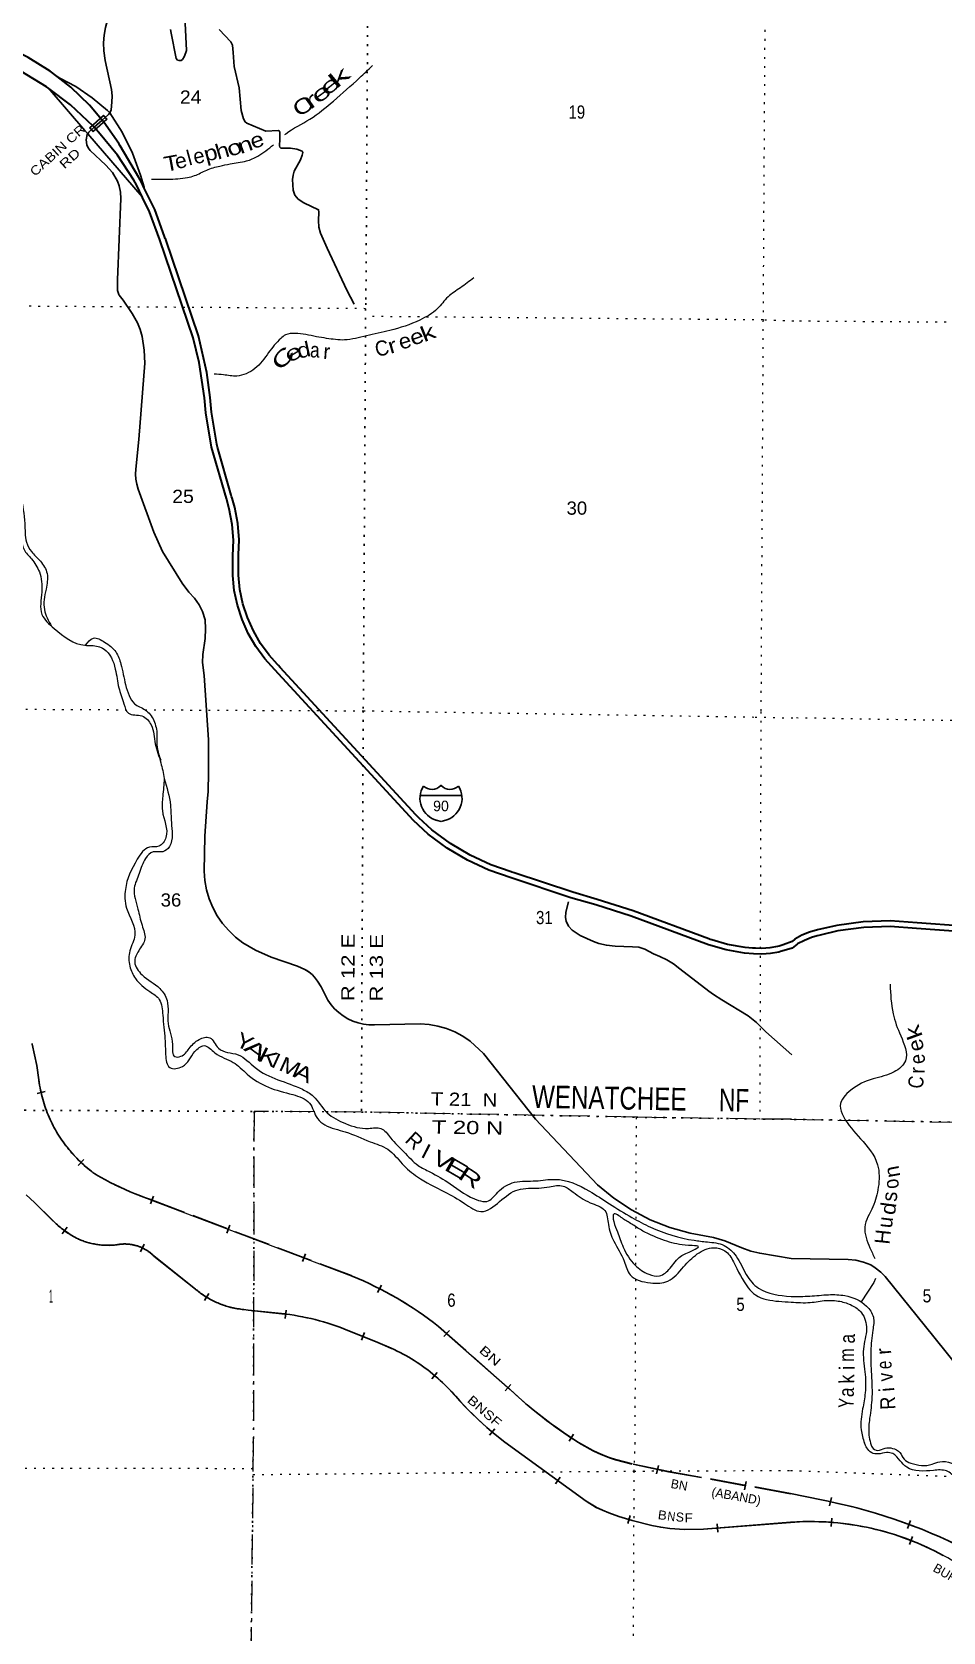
# Model space of a CAD drawing. Header units: feet. Extents: x -252966 to 4, y -183309 to 1368.
# Drawn here: x -72478 to -60389, y -94107 to -72889 of the extents above; entities that cross this region are included whole.
import ezdxf
from ezdxf.enums import TextEntityAlignment as Align

# ---------------------------------------------------------------- set-up
doc = ezdxf.new("R2010")
doc.units = ezdxf.units.FT
doc.header["$LTSCALE"] = 80
for name, pattern in [('DOT_DASHED', [7.7, 5, -1.2, 0.3, -1.2]), ('DOTTED', [1.5, 0.3, -1.2]), ('LONG_DASHED', [7.5, 6, -1.5])]:
    doc.linetypes.add(name, pattern=pattern)
for name, color, linetype, lineweight in [('15', 7, 'Continuous', 25), ('18', 7, 'Continuous', 35), ('19', 7, 'Continuous', 25), ('29', 7, 'Continuous', 25), ('30', 7, 'Continuous', 35), ('34', 7, 'Continuous', 13), ('39', 7, 'Continuous', 13), ('41', 7, 'Continuous', 13), ('44', 7, 'DOT_DASHED', 13), ('55', 7, 'Continuous', 13), ('6', 7, 'DOTTED', 25), ('63', 7, 'Continuous', 25), ('7', 7, 'DOTTED', 13)]:
    doc.layers.add(name, color=color, linetype=linetype, lineweight=lineweight)

msp = doc.modelspace()

# ---------------------------------------------------------------- linework, layer by layer
at = {"layer": '15'}
for p, q in [((-67053.45, -82882.6), (-67050.55, -82879.69)), ((-67047.38, -82882.07), (-67050.81, -82879.69)), ((-67326.16, -83014.07), (-67049.75, -83014.07)), ((-67049.75, -83359.65), (-67113.64, -83341.69)), ((-67050.28, -83359.91), (-66986.65, -83341.17))]:
    msp.add_line(p, q, dxfattribs=at)
msp.add_lwpolyline([(-66774.39, -83014.07), (-67050.28, -83014.07), (-67049.75, -83014.07)], dxfattribs=at)
for centre, radius, start, end in [((-67023.53, -83049.17), 306.13, 148.44438, 254.43377), ((-67172.13, -82766.57), 165.66, 227.34249, 315.81152), ((-66928.44, -82766.57), 165.66, 224.18829, 312.69412), ((-67077.04, -83049.17), 306.13, 283.08084, 31.62484)]:
    msp.add_arc(centre, radius, start, end, dxfattribs=at)
at = {"layer": '18'}
for points in [[(-72255.93, -73637.01), (-72286.07, -73614.29), (-72626.51, -73409.64), (-72986.49, -73241.7), (-73357.68, -73113.57), (-73899.72, -72939.66), (-74011.81, -72902.61), (-74303.99, -72793.09), (-74583.12, -72653.64), (-74846.14, -72485.77), (-75079.17, -72301.04), (-75416.26, -72008.62), (-75436.85, -71987.61)], [(-72145.37, -73480.45), (-72236.07, -73409.81), (-72528.59, -73227.64), (-72838.55, -73077.06), (-73566.25, -72836.97), (-73748.51, -72789.76), (-73970.29, -72728.37), (-74324.55, -72597.34), (-74663.17, -72429.99), (-74982.44, -72228.17), (-75278.87, -71994.08), (-75310.18, -71966.43)], [(-71546.28, -74057.58), (-71576.07, -74020.7), (-71715.94, -73860.55), (-71964.19, -73621.55), (-72145.37, -73480.45)], [(-71651.83, -74152.86), (-71667.13, -74136.92), (-71968.87, -73853.41), (-72255.93, -73637.01)], [(-71009.3, -75084.97), (-71091.93, -74916.07), (-71126.21, -74855.72), (-71343.24, -74523.04), (-71593.87, -74214.86), (-71625.99, -74179.77), (-71651.83, -74152.86)], [(-70987.91, -74958.24), (-71026.38, -74879.62), (-71061.33, -74818.09), (-71307.27, -74399.04), (-71325.91, -74368.75), (-71523.18, -74086.19), (-71546.28, -74057.58)], [(-62392, -85037.45), (-62526.21, -85078.83), (-62544.82, -85084.56), (-62566.21, -85089.78), (-62568.81, -85090.42), (-62679.36, -85110.14), (-62791.35, -85118.2), (-62903.58, -85114.51), (-63021.69, -85103.2), (-63264.89, -85060.7), (-63502.31, -84993.02), (-64525.78, -84612.39), (-64997.84, -84463.71), (-65325.26, -84369.29), (-66118.52, -84105.21), (-66414.88, -84004.49), (-66699.09, -83873.35), (-66968.03, -83713.22), (-67218.76, -83525.85), (-67417.36, -83344.86), (-69254.24, -81349.35), (-69388.62, -81200.46), (-69506.69, -81038.34), (-69607.17, -80864.77), (-69688.96, -80681.65), (-69751.16, -80490.98), (-69793.09, -80294.85), (-69814.29, -80095.41), (-69814.52, -79894.85), (-69810.52, -79835.04), (-69805.25, -79626.34), (-69821.83, -79418.24), (-69860.06, -79213.02), (-69898.49, -79075.44), (-70093.59, -78395.79), (-70168.81, -77939.95), (-70186.41, -77742), (-70257.53, -77272.46), (-70338.4, -76942.21), (-70781.03, -75645.97), (-70917.36, -75272.87), (-71009.3, -75084.97)], [(-62391.75, -84948.27), (-62507.6, -84995.59), (-62564.81, -85012.24), (-62585.83, -85017.38), (-62688.65, -85035.72), (-62792.81, -85043.21), (-62878.31, -85040.4), (-62897.47, -85039.77), (-62918.31, -85037.77), (-63012.66, -85028.74), (-63248.13, -84987.6), (-63458, -84927.77), (-63477.65, -84922.17), (-63498, -84914.6), (-64501.43, -84541.43), (-64976.18, -84391.9), (-65303.02, -84297.65), (-66078.14, -84039.61), (-66110.18, -84028.94), (-66118.14, -84026.23), (-66387.06, -83934.84), (-66664.14, -83806.99), (-66926.34, -83650.87), (-67170.78, -83468.21), (-67344.4, -83309.98), (-67363.88, -83292.23), (-67382.73, -83271.75), (-69182.78, -81316.25), (-69205.54, -81291.52), (-69219.32, -81276.25), (-69330.38, -81153.19), (-69443.84, -80997.42), (-69540.39, -80830.64), (-69618.98, -80654.69), (-69678.74, -80471.48), (-69719.03, -80283.03), (-69739.4, -80091.4), (-69739.62, -79898.69), (-69737.12, -79861.22), (-69735.75, -79840.72), (-69735.25, -79821.22), (-69730.28, -79624.31), (-69747.48, -79408.38), (-69787.15, -79195.44), (-69821.43, -79072.69), (-69828.1, -79048.81), (-69832.73, -79032.69), (-70015.76, -78395.1), (-70020.54, -78378.44), (-70024.39, -78355.1), (-70094.27, -77931.63), (-70111.57, -77737.04), (-70156.87, -77405.22), (-70267.42, -76917.97), (-70703.22, -75641.73), (-70708.75, -75625.54), (-70717.45, -75601.73), (-70848.35, -75243.48), (-70987.91, -74958.24)], [(-60131.7, -84821.83), (-60739, -84775.92), (-61090.8, -84750.61), (-61439.69, -84762.2), (-61785.45, -84810.2), (-62016.68, -84863.97), (-62035.49, -84868.35), (-62056.68, -84874.41), (-62134.31, -84896.61), (-62228.49, -84934.59), (-62318.18, -84982.21), (-62324.08, -84985.78), (-62392, -85037.45)], [(-60126.05, -84747.04), (-60733.35, -84701.13), (-61089.37, -84675.63), (-61446.1, -84687.48), (-61799.64, -84736.55), (-62053.5, -84795.6), (-62158.68, -84825.68), (-62260.14, -84866.6), (-62356.77, -84917.9), (-62391.75, -84948.27)]]:
    msp.add_lwpolyline(points, dxfattribs=at)
at = {"layer": '19'}
for points in [[(-70987.91, -74958.24), (-70990.75, -74948.22), (-71036.92, -74785.3), (-71144.51, -74495.12), (-71281.84, -74217.78), (-71445.38, -73959.51), (-71447.41, -73956.31), (-71476.59, -73928.66), (-71677.52, -73760.13), (-71894.97, -73613.53), (-72106.54, -73501.09), (-72145.37, -73480.45)], [(-71009.3, -75084.97), (-71016.57, -75076.52), (-71736.58, -74240.13), (-71739.73, -74236.84), (-71778.59, -74196.22), (-72237.05, -73659.13), (-72255.93, -73637.01)]]:
    msp.add_lwpolyline(points, dxfattribs=at)
at = {"layer": '29'}
for points in [[(-71474.09, -72729.83), (-71502.97, -72828.87), (-71521.33, -72930.39), (-71528.99, -73033.27), (-71525.85, -73136.38), (-71505.36, -73268.31), (-71423.24, -73651.22), (-71415.47, -73735.69), (-71416.57, -73820.5), (-71429.08, -73919.54), (-71445.38, -73959.51), (-71461.9, -73981.4), (-71546.28, -74057.58), (-71651.83, -74152.86)], [(-70638.47, -72855.19), (-70631.47, -72904.71), (-70563.14, -73241.52), (-70544.66, -73261.93), (-70527.36, -73267.9), (-70496.56, -73265.58), (-70482.16, -73254.71), (-70457.67, -73218.9), (-70435.26, -73161.18), (-70429.42, -73134.1), (-70444.21, -72769.41)], [(-69992.9, -72856.11), (-69839.44, -73020.92), (-69818.28, -73062.48), (-69810.36, -73158.66), (-69796.94, -73346.48), (-69730.73, -73627.88), (-69700.44, -73927.54), (-69673.27, -74038.67), (-69650.67, -74080.13), (-69627.06, -74096.93), (-69375.9, -74203.07), (-69209.71, -74195.87), (-69198.67, -74200.74), (-69187.37, -74215.82), (-69190.84, -74307.69), (-69194.9, -74396.74), (-69188.02, -74417.62), (-69174.19, -74430.66), (-69045.71, -74430.58), (-68961.38, -74441.96), (-68893.2, -74469.46), (-68884.16, -74485.31), (-68893.57, -74523), (-68916.37, -74583.58), (-69000.92, -74732.18), (-69013, -74786.2), (-69018.81, -74843.37), (-69011.48, -74988.1), (-68988.67, -75050.67), (-68943.48, -75107.2), (-68870.04, -75153.01)], [(-71651.83, -74152.86), (-71722.63, -74216.78), (-71747.03, -74249.9), (-71759.14, -74317.16), (-71749.98, -74383.65), (-71732.57, -74424.97), (-71706.94, -74461.78), (-71498.47, -74652.49), (-71410.03, -74751.47), (-71343.47, -74867.56), (-71319.65, -74930.19), (-71304.91, -75013.7), (-71298.97, -75098.29), (-71342.28, -76175.29), (-71344.98, -76289.52), (-71340.91, -76316.47), (-71334.04, -76342.85), (-71324.45, -76368.37), (-71319.59, -76378.86), (-71269.93, -76443), (-71148.58, -76620.76), (-71077.48, -76746.13), (-71041.33, -76835.33), (-71014.7, -76927.82), (-70989.49, -77108.69), (-70982.56, -77279.27), (-71058.77, -78290.99), (-71099.23, -78684), (-71102.3, -78751.63), (-71098.29, -78819.22), (-71087.23, -78886.02), (-71069.25, -78951.3), (-70861.87, -79522.6), (-70745.02, -79777.85), (-70486.05, -80199.16), (-70394.47, -80317.58), (-70321.66, -80398.79), (-70257.73, -80487.17), (-70212.97, -80572.41), (-70181.89, -80685.74), (-70175.06, -80803.05), (-70180.64, -80929.76), (-70210.61, -81141.68), (-70214.59, -81248.29), (-70191.13, -81423.2), (-70136.27, -82276.57), (-70133.52, -82710.73), (-70138.62, -82960.59), (-70152.74, -83098.69), (-70186.14, -83550.92), (-70193.71, -84018.47), (-70183.91, -84142.61), (-70161.19, -84265.04), (-70125.8, -84384.43), (-70078.12, -84499.47), (-70018.68, -84608.89), (-69948.13, -84711.5), (-69867.23, -84806.17), (-69776.89, -84891.87), (-69678.08, -84967.66), (-69513.44, -85065.19), (-69305.6, -85158.04), (-68952.5, -85278.51), (-68858.75, -85321.89), (-68797.94, -85357.88), (-68760.15, -85388.72), (-68728.13, -85420.74), (-68687.09, -85475.34), (-68640.91, -85550.39), (-68551.87, -85727.68), (-68509.8, -85787.68), (-68461.69, -85842.96), (-68408.07, -85892.9), (-68349.52, -85936.96), (-68286.69, -85974.66), (-68220.26, -86005.59), (-68150.96, -86029.4), (-68079.55, -86045.84), (-68006.82, -86054.72), (-67933.55, -86055.96), (-67328.02, -86041.9), (-67208.98, -86050.49), (-67091.49, -86071.47), (-66976.84, -86104.61), (-66866.27, -86149.56), (-66761.02, -86205.82), (-66662.22, -86272.78), (-66488.24, -86435.73), (-65794.9, -87304.85), (-64974.93, -88175.96), (-64758.2, -88355.06), (-64523.93, -88510.53), (-64274.7, -88640.66), (-64013.23, -88744.03), (-63742.39, -88819.5), (-63436.36, -88875.2), (-63285.52, -88917.8), (-63057.69, -89013.89), (-62940.86, -89055.42), (-62820.34, -89084.52), (-62403.32, -89154.59)], [(-71319.65, -74930.19), (-71304.91, -75013.7), (-71298.97, -75098.29), (-71299.66, -75148.87)], [(-68870.04, -75153.01), (-68675.06, -75245.56), (-68672.28, -75276.81), (-68677.98, -75389.52), (-68672.28, -75476.57), (-68648.7, -75555.24), (-68559.06, -75756.5), (-68300.51, -76312.4), (-68202.98, -76497.61)], [(-65357.88, -84422.55), (-65391.82, -84559.94), (-65398.45, -84632.55), (-65390.18, -84680.57), (-65359.61, -84746.77), (-65310.09, -84800.29), (-65202.67, -84868.49), (-65025.26, -84951.81), (-64955.95, -84976.53), (-64855.84, -84998.64), (-64739.07, -85012.45), (-64510.95, -85018.95), (-64425.51, -85026.3), (-64343.46, -85051.24), (-64228.43, -85111.48), (-64147.31, -85146.87), (-64054.14, -85191.45), (-63964.4, -85246.48), (-63880.91, -85310.59), (-63494.79, -85606.83), (-63434.02, -85653.23), (-63322.3, -85724.76), (-62975.5, -85935.31), (-62862.33, -86024.11), (-62737.87, -86147.34), (-62395.89, -86451.23)], [(-68838.8, -85331.13), (-68818.75, -85344.25), (-68797.94, -85357.88), (-68760.15, -85388.72), (-68728.13, -85420.74)], [(-62403.32, -89154.59), (-61649.21, -89165.19), (-61543.9, -89176.28), (-61442.29, -89202.16), (-61348.07, -89239.14), (-61287.11, -89276.11), (-61215.05, -89335.27), (-61154.09, -89394.42), (-60511.18, -90193.05), (-60130.6, -90666.31), (-59986.5, -90828.99), (-59192.97, -91609.59)]]:
    msp.add_lwpolyline(points, dxfattribs=at)
at = {"layer": '34'}
for p, q in [((-70903.75, -88373.57), (-68243.48, -89382.31)), ((-70861.6, -89120.74), (-70308, -89560.73)), ((-67083.95, -90055.89), (-66131.79, -90892.21)), ((-62418.33, -92265.47), (-62002.41, -92354.37))]:
    msp.add_line(p, q, dxfattribs=at)
at = {"layer": '34', "lineweight": 25}
for p, q in [((-72076.87, -88828.05), (-72012.21, -88738.31)), ((-71036.2, -89065.79), (-70988.97, -88965.77)), ((-70190.63, -89712.28), (-70132.6, -89618.11)), ((-69118.6, -89947.32), (-69104.13, -89837.66)), ((-68105.41, -90238.9), (-68063.81, -90136.41)), ((-67172.36, -90748.81), (-67101.83, -90663.6)), ((-66405.49, -91496.22), (-66334.71, -91411.23)), ((-65466.86, -92054.43), (-65531.78, -92143.98)), ((-64539.14, -92562.61), (-64570.29, -92668.74)), ((-63386.13, -92673.29), (-63377.35, -92783.55)), ((-61865.69, -92595.91), (-61873.92, -92706.22)), ((-60795.7, -92841.3), (-60835.39, -92944.54))]:
    msp.add_line(p, q, dxfattribs=at)
at = {"layer": '34'}
for points in [[(-72477.89, -86313.34), (-72413.51, -86596.34), (-72387.69, -86785.93)], [(-72555.16, -88308.35), (-72443.4, -88410.26), (-72208.22, -88644.61)], [(-69667.12, -89830.81), (-69611.01, -89837.86), (-69120.63, -89890.52)], [(-68338.1, -90086.71), (-67887.52, -90269.61), (-67709.96, -90345.15)], [(-62412.94, -92652.19), (-63567.2, -92744.04), (-63817.1, -92747.72), (-64013.27, -92732.48), (-64133.75, -92716.7), (-64253.07, -92692.63), (-64511.71, -92626.42), (-64689.04, -92574.36), (-64822.13, -92527.33), (-64989.64, -92452.69), (-65124.89, -92371.62), (-66202.85, -91590.21)]]:
    msp.add_lwpolyline(points, dxfattribs=at)
at = {"layer": '34', "lineweight": 25}
for points in [[(-72554.4, -88307.55), (-72442.64, -88409.47), (-72207.44, -88643.84), (-72190.72, -88660.54), (-72173.71, -88676.75), (-72156.41, -88692.69), (-72138.83, -88708.54), (-72120.96, -88723.9), (-72102.9, -88738.88), (-72084.54, -88753.78), (-72065.91, -88768.19), (-72047.07, -88782.23), (-72027.86, -88796.07), (-72008.54, -88809.44), (-71989.04, -88822.62), (-71969.15, -88835.41), (-71949.17, -88847.73), (-71928.89, -88859.78), (-71908.52, -88871.53), (-71887.76, -88882.9), (-71867, -88893.89), (-71859.98, -88897.43), (-71847, -88903.02), (-71831.52, -88909.46), (-71815.87, -88915.51), (-71800.13, -88921.35), (-71784.37, -88926.93), (-71768.45, -88932.25), (-71752.44, -88937.23), (-71736.26, -88941.97), (-71720.14, -88946.48), (-71703.85, -88950.6), (-71687.54, -88954.45), (-71671.14, -88958.11), (-71654.78, -88961.41), (-71638.18, -88964.4), (-71621.64, -88967.19), (-71605.05, -88969.56), (-71588.46, -88971.79), (-71571.7, -88973.64), (-71555.06, -88975.2), (-71538.39, -88976.49), (-71521.56, -88977.52), (-71504.83, -88978.14), (-71488.09, -88978.61), (-71471.31, -88978.67), (-71454.45, -88978.56), (-71437.77, -88978.07), (-71420.99, -88977.26), (-71404.24, -88976.23), (-71387.49, -88974.93), (-71370.84, -88973.22), (-71354.1, -88971.31), (-71337.47, -88969.12), (-71320.88, -88966.58), (-71315.43, -88965.68), (-71315.24, -88965.65), (-71305.77, -88964.52), (-71296.22, -88963.59), (-71286.71, -88962.78), (-71277.19, -88962.2), (-71267.67, -88961.69), (-71258.07, -88961.42), (-71248.55, -88961.29), (-71239.02, -88961.34), (-71229.42, -88961.53), (-71219.9, -88961.95), (-71210.37, -88962.45), (-71200.85, -88963.18), (-71191.29, -88964.03), (-71181.83, -88965.07), (-71172.36, -88966.32), (-71162.91, -88967.67)], [(-71162.91, -88967.67), (-71153.45, -88969.17), (-71144.08, -88970.91), (-71134.66, -88972.77), (-71125.33, -88974.78), (-71116.03, -88976.99), (-71106.8, -88979.35), (-71097.59, -88981.87), (-71088.4, -88984.49), (-71079.29, -88987.36), (-71070.22, -88990.34), (-71061.19, -88993.52), (-71052.2, -88996.81), (-71043.32, -89000.29), (-71034.48, -89003.89), (-71025.72, -89007.65), (-71016.99, -89011.6), (-71008.38, -89015.66), (-70999.77, -89019.88), (-70991.31, -89024.26), (-70982.85, -89028.79), (-70974.56, -89033.48), (-70966.29, -89038.28), (-70958.15, -89043.2), (-70950.03, -89048.31), (-70942.07, -89053.58), (-70934.2, -89058.93), (-70926.35, -89064.47), (-70918.67, -89070.08), (-70911.05, -89075.87), (-70903.56, -89081.83), (-70896.18, -89087.83), (-70888.88, -89093.99), (-70881.69, -89100.36), (-70874.62, -89106.75), (-70867.66, -89113.26), (-70860.87, -89119.92), (-70307.29, -89559.89), (-70298.96, -89567.05), (-70283.62, -89579.61), (-70268.05, -89592.07), (-70252.33, -89604.21), (-70236.36, -89616.01), (-70220.24, -89627.5), (-70203.88, -89638.79), (-70187.38, -89649.84), (-70170.62, -89660.47), (-70153.73, -89670.88), (-70136.57, -89680.97), (-70119.29, -89690.85), (-70101.85, -89700.28), (-70084.27, -89709.5), (-70066.55, -89718.38), (-70048.58, -89726.95), (-70030.58, -89735.17), (-70012.32, -89743.18), (-69994.03, -89750.76), (-69975.5, -89758.11), (-69956.92, -89765.01), (-69938.2, -89771.71), (-69919.46, -89778.05), (-69900.46, -89784.08), (-69881.42, -89789.66), (-69862.37, -89795), (-69843.05, -89800.04), (-69823.81, -89804.71), (-69804.44, -89809.06), (-69784.91, -89812.97), (-69765.47, -89816.63), (-69745.89, -89819.97), (-69726.15, -89822.87), (-69706.51, -89825.52), (-69686.84, -89827.84), (-69666.99, -89829.72), (-69610.88, -89836.77), (-69120.5, -89889.43), (-69111.33, -89890.57), (-69054.89, -89898.03), (-68998.19, -89906.62), (-68941.97, -89916.44), (-68885.98, -89926.88), (-68829.73, -89938.46), (-68774.15, -89950.84), (-68718.61, -89964.27), (-68663.25, -89979.02), (-68608.42, -89994.27), (-68553.64, -90010.55), (-68499.03, -90028.17), (-68444.97, -90046.29), (-68391.25, -90065.32), (-68337.69, -90085.69), (-67887.09, -90268.6), (-67709.51, -90344.15), (-67670.02, -90362.26), (-67631.16, -90381.17), (-67592.62, -90400.76), (-67554.05, -90420.9), (-67516.11, -90441.84), (-67478.72, -90463.35), (-67441.29, -90485.43), (-67404.51, -90508.31)], [(-67404.5, -90508.32), (-67368.25, -90531.77), (-67332.07, -90556.01), (-67296.66, -90580.72), (-67261.46, -90605.88), (-67226.65, -90631.94), (-67192.6, -90658.48), (-67158.87, -90685.7), (-67125.56, -90713.28), (-67092.67, -90741.75), (-67060.42, -90770.47), (-67028.59, -90800.11), (-66997.42, -90829.98), (-66966.55, -90860.53), (-66936.44, -90891.57), (-66906.86, -90923.17), (-66877.71, -90955.12), (-66855.5, -90980.54), (-66799.5, -91042.86), (-66742.37, -91103.55), (-66684.17, -91163.29), (-66624.94, -91222.76), (-66564.6, -91280.59), (-66503.49, -91337.11), (-66441.36, -91393.36), (-66378.11, -91447.97), (-66314.11, -91501.27), (-66203.74, -91590.21)], [(-62412.85, -92653.29), (-63567.15, -92745.14), (-63817.13, -92748.82), (-64013.38, -92733.57), (-64133.93, -92717.79), (-64253.32, -92693.7), (-64512, -92627.48), (-64689.38, -92575.41), (-64822.54, -92528.35), (-64990.15, -92453.67), (-65125.5, -92372.54), (-66203.5, -91591.1)], [(-60388.43, -93091.16), (-60444.76, -93060.66), (-60501.62, -93031.58), (-60558.8, -93003.6), (-60616.9, -92976.32), (-60675.04, -92950.36), (-60733.59, -92925), (-60792.96, -92900.85), (-60852.36, -92878.02), (-60912.39, -92856.08), (-60972.53, -92834.96), (-61033.51, -92815.03), (-61094.29, -92796.14), (-61155.91, -92778.44), (-61217.34, -92761.77), (-61279.41, -92745.99), (-61341.48, -92731.54), (-61403.89, -92718.19), (-61466.41, -92705.66), (-61529.46, -92694.53), (-61592.63, -92684.22), (-61655.82, -92675.23), (-61719.12, -92667.05), (-61782.66, -92660.48), (-61846.32, -92654.73), (-61909.78, -92649.99), (-61973.57, -92646.37), (-62037.38, -92644.07), (-62101.51, -92642.87), (-62165.25, -92642.41), (-62229.22, -92643.54), (-62293.01, -92645.71), (-62356.91, -92648.68), (-62412.95, -92652.39)]]:
    msp.add_lwpolyline(points, dxfattribs=at)
at = {"layer": '34', "linetype": 'LONG_DASHED'}
msp.add_lwpolyline([(-62411.89, -92268.75), (-64030.87, -91976.8), (-64511.12, -91877.17), (-64732.31, -91820.6), (-64814.11, -91792.66), (-64902.68, -91757.77), (-64964.39, -91731.83), (-65029.79, -91698.54), (-65221.06, -91593.06)], dxfattribs=at)
at = {"layer": '34'}
for centre, radius, start, end in [((-70594.29, -86559.14), 1807.68, 187.20717, 234.79515), ((-69533.87, -84434.43), 4170.53, 239.72544, 250.82429), ((-71247.92, -87693.96), 1351.26, 224.71038, 243.04409), ((-71473.14, -88017.47), 962.33, 246.26718, 279.44324), ((-71246.22, -89508.64), 546.27, 45.24363, 97.25942), ((-70035.89, -93802.67), 4769.94, 51.76679, 67.92793), ((-69566.35, -88696.28), 1139, 229.37242, 264.92447), ((-69519.15, -93138.77), 3272.61, 68.84519, 83.00549), ((-68731.18, -92606.4), 2481.16, 40.91913, 65.69521), ((-63275.88, -87800.44), 4789.28, 221.61742, 232.38081), ((-62146.15, -86681.29), 5798.03, 226.57436, 237.69419), ((-63418.4, -99650.41), 7432.18, 61.30605, 79.01679), ((-62143.87, -96302), 3660.58, 55.33533, 94.10505)]:
    msp.add_arc(centre, radius, start, end, dxfattribs=at)
at = {"layer": '39'}
for p, q in [((-61305.51, -89473.54), (-61473.59, -89727.14)), ((-61283.62, -89417.02), (-61305.51, -89473.54))]:
    msp.add_line(p, q, dxfattribs=at)
for points in [[(-58566.16, -74138.44), (-58621.21, -73749.69), (-58612.11, -73614.95), (-58639.66, -73298.85), (-58797.32, -72953.58), (-58950.92, -72853.81), (-59078.41, -72748.21), (-59195.38, -72580.31), (-59310.77, -72466.76), (-59702.4, -72041.23), (-59843.94, -71937.53), (-60400.49, -71323.62), (-60604.26, -71227.5), (-60742.53, -71216.38), (-60805.84, -71109.26), (-61059.13, -70686.8), (-61151.95, -70509.03), (-61238.78, -70333.32), (-61397.29, -70094.68), (-61409.97, -69925.57), (-61517.42, -69570.63), (-61678.32, -69380.26), (-61758.68, -69148.26), (-61763.09, -68947.02), (-61909.7, -68724.57), (-62063.17, -68608.71), (-62236.62, -68482.64), (-62302.67, -68216.54), (-62293.28, -68045.59), (-62284.01, -67888.72), (-62289.53, -67803.14), (-62344.3, -67695.52)], [(-69121.57, -74247), (-69108.91, -74237.17), (-68789.56, -74043.7), (-68478.25, -73803.94), (-68130.79, -73495.7), (-67960.07, -73334.53)], [(-70892.51, -74838.23), (-70673.57, -74840.11), (-70413.53, -74818.24), (-70320.74, -74793.82), (-70159.37, -74718.99), (-69983.78, -74666.85), (-69850.05, -74638.27), (-69632.17, -74598.48), (-69480.79, -74535), (-69273.27, -74383.76)], [(-66613.9, -76148.15), (-66792.65, -76281.14), (-66957.35, -76402.03), (-67097.93, -76557.14), (-67330.92, -76708.28), (-67728.61, -76847.44), (-68039.95, -76916.08), (-68331.19, -76972.64), (-68568.78, -76951.09), (-68703.08, -76929.11), (-68986.32, -76885.16), (-69113.29, -76904.7), (-69176.78, -76951.09), (-69338.54, -77140.93), (-69520.27, -77351.87), (-69761.29, -77450.67), (-69938.06, -77434.67), (-70059.65, -77424.45)], [(-72703.77, -78972.49), (-72649.49, -79324.77), (-72623.34, -79598.55), (-72583.15, -79751.53), (-72484.71, -79876.29), (-72380.24, -80047.35), (-72348.06, -80315.08), (-72346.01, -80613.04), (-72183.29, -80798.15), (-71775.5, -81021.36), (-71689.13, -81023.32), (-71521.48, -81071.02), (-71371.84, -81338.56), (-71325.49, -81584.77), (-71258.47, -81796.55), (-71198.9, -81920.9), (-71018.11, -81959.04), (-70897.58, -82077.74), (-70841.3, -82327.34), (-70768.96, -82578.95), (-70722.73, -82788.29)], [(-72629.06, -79047.45), (-72572.38, -79405.68), (-72549.71, -79655.08), (-72486.22, -79777.52), (-72366.19, -79906.41), (-72277.79, -80071.44), (-72291.82, -80278.81), (-72313.88, -80548.59), (-72217.54, -80767.2)], [(-71766.35, -81018.87), (-71663.03, -80926.67), (-71514.38, -80978.92), (-71365.72, -81109.68), (-71297.41, -81270.7), (-71237.11, -81542.44), (-71188.88, -81689.38), (-71118.57, -81796.03), (-70975.94, -81878.48), (-70861.43, -82019.34), (-70819.22, -82208.55), (-70817.19, -82375.65), (-70768.96, -82544.73)], [(-70722.73, -82788.29), (-70742.7, -83024.28), (-70747.23, -83214.74), (-70700.53, -83569.41), (-70794.92, -83686.23), (-70917.45, -83698.39), (-71080.13, -83859.55), (-71238.76, -84258.26), (-71222.66, -84505.88), (-71112.13, -84866.17), (-71178.39, -85073.58), (-71180.37, -85276.91), (-71104.02, -85439.93), (-70915.19, -85614.96), (-70788.63, -85717.56), (-70742.4, -85926.9), (-70714.24, -86240.95), (-70704.17, -86450.31), (-70649.91, -86621.4), (-70481.18, -86607.2), (-70316.5, -86409.8), (-70193.98, -86331.21), (-70051.36, -86425.74), (-69806.28, -86552.42), (-69623.47, -86707.32), (-69340.23, -86882.29), (-69016.82, -86980.74), (-68795.86, -87093.34), (-68689.37, -87296.61), (-68590.93, -87383.11), (-68321.76, -87473.54), (-67990.32, -87606.2), (-67757.3, -87704.7), (-67564.44, -87897.85), (-67363.55, -88070.86), (-67004.03, -88268.39), (-66736.81, -88424.79), (-66519.86, -88531.35), (-66272.81, -88398.32), (-66025.77, -88241.14), (-65750.58, -88218.82), (-65609.98, -88202.63), (-65429.2, -88192.45), (-65298.63, -88272.89), (-65071.63, -88413.67), (-64876.78, -88516.22), (-64828.55, -88703.42), (-64758.21, -88922.82), (-64617.57, -89190.49), (-64539.21, -89371.63), (-64270.04, -89476.14), (-64039.04, -89453.85), (-63832.18, -89264.48), (-63649.41, -89093.24), (-63430.48, -89010.56), (-63283.84, -89050.74), (-63169.33, -89197.63), (-62972.44, -89543.78), (-62876.01, -89636.32), (-62566.22, -89721.32), (-62405.13, -89731.79)], [(-70722.73, -82788.29), (-70640.33, -83144.58), (-70628.25, -83370.05), (-70618.18, -83533.12), (-70654.32, -83692.18), (-70742.69, -83758.67), (-70871.24, -83762.78), (-70971.66, -83847.4), (-71053.99, -84046.76), (-71120.25, -84242.08), (-71072.01, -84521.89), (-71017.74, -84735.26), (-70979.56, -84914.41), (-71061.89, -85071.49), (-71114.09, -85222.51), (-71017.66, -85391.56), (-70782.62, -85572.6), (-70686.18, -85731.59), (-70670.07, -86037.58), (-70613.79, -86317.38), (-70581.63, -86476.41), (-70503.3, -86472.33), (-70392.83, -86369.59), (-70260.28, -86248.71), (-70119.68, -86226.48), (-70003.16, -86365.32), (-69744.03, -86451.72), (-69517.03, -86622.7), (-68890.29, -86910.2), (-68745.65, -87002.71), (-68560.83, -87220.02), (-68315.75, -87364.82), (-68010.43, -87429.05), (-67847.73, -87428.95), (-67719.16, -87553.69), (-67543.34, -87738.22), (-67353.53, -87919.86), (-67198.28, -88005.59), (-66928.62, -88163.27), (-66554.02, -88382.4), (-66441.54, -88396.42), (-66296.93, -88275.53), (-66073.99, -88142.52), (-65792.78, -88124.22), (-65535.67, -88103.93), (-65081.7, -88258.66), (-64816.41, -88428.01), (-64516.38, -88609.61), (-64270.13, -88739.31), (-63692.63, -88912.26), (-63516.07, -88933.64), (-63293.24, -88981.13), (-63133.18, -89123.12), (-63000.58, -89364.62), (-62835.85, -89547.72), (-62405.27, -89657.37)], [(-61091.42, -85517.45), (-61050.43, -85908.11), (-60950.5, -86200.62), (-60886.97, -86531.08), (-61036.53, -86678.83), (-61316, -86771.26), (-61611.96, -86921.92), (-61751.97, -87128.09), (-61709, -87271.27), (-61482.75, -87564.75), (-61256.92, -87910.54), (-61247.27, -88208.4), (-61319.52, -88467.4), (-61425.96, -88738.22), (-61357.97, -89012.38), (-61294.82, -89155.19)], [(-64440.06, -88751.72), (-64298.24, -88825.89), (-64019.03, -88936.45), (-63717.72, -88982.56), (-63631.35, -88996.6), (-63703.65, -89044.96), (-63872.37, -89125.59), (-64010.95, -89282.71), (-64151.54, -89383.46), (-64292.15, -89363.42), (-64474.95, -89242.74), (-64631.66, -89003.27), (-64710.02, -88802), (-64758.25, -88663.11), (-64754.24, -88562.45), (-64690.08, -88585.92), (-64629.55, -88630.66), (-64503.23, -88706.98), (-64440.06, -88751.72)], [(-62405.27, -89657.37), (-62157.14, -89652.14), (-61908.35, -89633.92), (-61689.88, -89645.65), (-61404.24, -89784.66), (-61313.17, -89930.22), (-61320.58, -90105.21), (-61346.84, -90380.67), (-61339.31, -90692.59), (-61333.99, -91030.66), (-61366.25, -91304.05), (-61371.79, -91495.16), (-61350.82, -91603.84)], [(-62405.13, -89731.79), (-62151.8, -89736.69), (-61941.04, -89710.13), (-61758.66, -89721.58), (-61596.67, -89775.14), (-61471.12, -89872.68), (-61404.65, -90086.46), (-61444.88, -90353.76), (-61425.26, -90657.73), (-61421.44, -90933.41), (-61455.24, -91148.44), (-61475.49, -91423.94), (-61431.1, -91603.56)], [(-58853.07, -92087.77), (-59080.83, -92110.97), (-59339.36, -92147.76), (-59633.91, -92212.78), (-59832.23, -92277.58), (-59996.61, -92279.98), (-60121.06, -92209.89), (-60219.59, -92071.37), (-60342.1, -91971.12), (-60514.52, -91963.48), (-60869.45, -91922.07), (-60957.85, -91835.82), (-61056.28, -91741.54), (-61136.5, -91727.65), (-61250.73, -91746.01), (-61334.96, -91730.12), (-61399.26, -91663.91), (-61431.1, -91603.56)], [(-61350.82, -91603.84), (-61329.11, -91655.71), (-61256.85, -91697.77), (-61156.68, -91669.39), (-61058.44, -91671.17), (-60960.09, -91727.24), (-60905.77, -91815.59), (-60815.44, -91867.66), (-60534.75, -91883.1), (-60432.58, -91848.68), (-60278.18, -91868.43), (-60153.68, -91962.64), (-60095.26, -92089.18), (-60004.93, -92145.28), (-59822.46, -92162.95), (-59604.03, -92124.24), (-59363.6, -92063.36), (-59115.14, -92006.49), (-58913.29, -91986.08)]]:
    msp.add_spline(points, degree=3, dxfattribs=at)
at = {"layer": '44'}
for points in [[(-62398.25, -87307.66), (-62820.06, -87304.88), (-64461.15, -87279.85), (-68106.87, -87211.68), (-69531.01, -87202.52), (-69540.58, -91580.24)], [(-62398.25, -87307.66), (-59219.16, -87362.27), (-57545.24, -87371.29), (-53926.16, -87411.04), (-52239.88, -87423.93), (-46932.09, -87468.3), (-43313.31, -87502.24), (-41600.64, -87519.12), (-37997.92, -87554.96), (-38014.24, -91654.97)], [(-69540.58, -91580.22), (-69839.84, -118449.71), (-62469.7, -118533.9)]]:
    msp.add_lwpolyline(points, dxfattribs=at)
at = {"layer": '55'}
for p, q in [((-71715.55, -74158.44), (-71530.16, -73990.72)), ((-71530.16, -73990.72), (-71479.85, -74046.33))]:
    msp.add_line(p, q, dxfattribs=at)
msp.add_lwpolyline([(-71479.85, -74046.33), (-71665.23, -74214.06), (-71715.55, -74158.44)], dxfattribs=at)
msp.add_lwpolyline([(-71530.72, -74002.02), (-71491.15, -74045.76), (-71664.66, -74202.75), (-71704.24, -74159)], close=True, dxfattribs=at)
at = {"layer": '6'}
for p, q in [((-69531.01, -87202.52), (-69540.58, -91580.24)), ((-69531.01, -87202.52), (-68732.91, -87207.66)), ((-68573.47, -87208.67), (-68106.87, -87211.68))]:
    msp.add_line(p, q, dxfattribs=at)
for points in [[(-67959.79, -65957.94), (-68014.59, -71250.89), (-68047.3, -76483.44), (-68050.04, -76557.74), (-68081.47, -81890.75), (-68106.87, -87211.68)], [(-84248.45, -87129.24), (-80269.31, -87161.73), (-78652.35, -87158.7), (-75072.9, -87179.83), (-73419.77, -87184.83), (-69531.01, -87202.52)], [(-68106.87, -87211.68), (-64461.15, -87279.85), (-62894.37, -87304.26), (-62398.25, -87307.66)], [(-52239.88, -87423.93), (-53926.16, -87411.04), (-57545.24, -87371.29), (-59219.16, -87362.27), (-62398.25, -87307.66)], [(-69540.58, -91580.22), (-69546.49, -91927.45), (-69545.34, -92034.19), (-69603.27, -97200.38), (-69602.7, -97309.42), (-69656.89, -102508.54), (-69717.69, -107839.96), (-69778.49, -113138.11), (-69839.84, -118449.71), (-69867.86, -126022.1), (-69872.81, -131325.18), (-69891.67, -134344.47)]]:
    msp.add_lwpolyline(points, dxfattribs=at)
at = {"layer": '63'}
for p, q in [((-72410.93, -86963.89), (-72303.12, -86939.17)), ((-71866.28, -87921.33), (-71790.61, -87840.65)), ((-70906.56, -88429.72), (-70867.34, -88326.3)), ((-69892.23, -88817.13), (-69853.01, -88713.71)), ((-68888.75, -89194.85), (-68849.53, -89091.43)), ((-67890.83, -89605.38), (-67840.64, -89506.81)), ((-67012, -90190.29), (-66939.01, -90107.18)), ((-66197.94, -90908.79), (-66124.94, -90825.68)), ((-65350.96, -91576.96), (-65291, -91484.01)), ((-64162.22, -91900.68), (-64189.63, -92007.84)), ((-63001.89, -92113.04), (-63021.52, -92221.89)), ((-61870.56, -92323.98), (-61893.78, -92432.13)), ((-60821.75, -92629.63), (-60859.76, -92733.5))]:
    msp.add_line(p, q, dxfattribs=at)
at = {"layer": '63', "linetype": 'LONG_DASHED'}
for points in [[(-72479.21, -86304.55), (-72476.82, -86313.07), (-72412.42, -86596.15), (-72386.59, -86785.79), (-72385.45, -86794.91), (-72381.03, -86826.11), (-72376.21, -86857.25), (-72370.59, -86888.28), (-72364.58, -86919.26), (-72358.1, -86950), (-72351.05, -86980.74), (-72343.37, -87011.31), (-72335.12, -87041.89), (-72326.59, -87072.17), (-72317.26, -87102.35), (-72307.47, -87132.3), (-72297.28, -87162.19), (-72286.58, -87191.68), (-72275.12, -87221.23), (-72263.39, -87250.49), (-72250.97, -87279.42), (-72238.32, -87308.22), (-72224.87, -87336.92), (-72211.08, -87365.15), (-72196.83, -87393.17), (-72182.01, -87421.18), (-72166.62, -87448.61), (-72151, -87475.95), (-72134.69, -87502.93), (-72117.99, -87529.86), (-72100.88, -87556.16), (-72083.14, -87582.28), (-72065.12, -87608.13), (-72046.64, -87633.74), (-72027.58, -87658.78), (-72008.13, -87683.78), (-71988.34, -87708.31), (-71968.03, -87732.44), (-71947.38, -87756.12), (-71926.26, -87779.56), (-71904.88, -87802.73), (-71882.9, -87825.31), (-71860.65, -87847.62), (-71837.88, -87869.54), (-71814.83, -87891.15), (-71791.38, -87912.15), (-71767.63, -87932.86), (-71743.55, -87953.11), (-71718.95, -87972.96), (-71694.17, -87992.3), (-71668.95, -88011.41), (-71643.48, -88029.84), (-71635.83, -88035.26), (-71629.58, -88038.77), (-71566.62, -88074.8), (-71502.45, -88109.91), (-71438.28, -88143.7), (-71373.3, -88176.45), (-71307.38, -88207.76), (-71241.58, -88238.15), (-71174.97, -88267.49), (-71107.43, -88295.4), (-71040, -88322.38), (-70972.17, -88348.17), (-70903.37, -88372.54), (-68243.08, -89381.29), (-68230.38, -89386.33), (-68153.84, -89418.68), (-68077.52, -89452.09), (-68002.07, -89486.63), (-67926.77, -89522.88), (-67852.64, -89560.63), (-67779.12, -89599.13), (-67705.72, -89639.33), (-67633.58, -89680.37), (-67561.95, -89722.84), (-67491.13, -89767.1), (-67421.28, -89811.8), (-67351.94, -89857.94), (-67283.4, -89905.86), (-67215.83, -89954.24), (-67149.14, -90003.74), (-67083.24, -90055.05), (-66131.05, -90891.4), (-66056.95, -90960.73), (-65981.71, -91027.96), (-65905.26, -91093.93), (-65827.6, -91159.46), (-65748.76, -91222.9), (-65669.16, -91284.68), (-65588.33, -91346.02), (-65506.33, -91405.27), (-65423.55, -91462.87), (-65339.16, -91519.6), (-65225.28, -91593.06)], [(-62412.62, -92272.78), (-64031.65, -91980.83), (-64512.04, -91881.17), (-64733.48, -91824.53), (-64815.52, -91796.51), (-64904.23, -91761.57), (-64966.12, -91735.55), (-65031.71, -91702.16), (-65223.04, -91596.65)], [(-59964.94, -93070.11), (-60080.14, -93011.29), (-60196.41, -92954.43), (-60314.06, -92898.5), (-60432.48, -92845.55), (-60551.31, -92794.91), (-60671.51, -92745.21), (-60792.49, -92698.48), (-60913.88, -92654.06), (-61037, -92611.24), (-61159.89, -92571.08), (-61283.48, -92532.24), (-61408.51, -92495.99), (-61533.29, -92462.43), (-61659.17, -92430.81), (-61785.09, -92400.86), (-61912.44, -92373.51), (-62002.63, -92355.45), (-62411.89, -92267.97)]]:
    msp.add_lwpolyline(points, dxfattribs=at)
at = {"layer": '7'}
for p, q in [((-64461.15, -87279.85), (-64466.67, -88638.48)), ((-64467.05, -88730.93), (-64469.15, -89248.92)), ((-64469.89, -89429.14), (-64478.69, -91595.18)), ((-62411.05, -91964.44), (-60246.26, -92044.46))]:
    msp.add_line(p, q, dxfattribs=at)
for points in [[(-62692.12, -61390.34), (-62685.58, -66003.32), (-62745.86, -71420.71), (-62777.29, -76707.42), (-62805.99, -81901.71), (-62820.06, -87304.88)], [(-68050.04, -76557.74), (-73415.14, -76520.08), (-73547.49, -76519.93)], [(-62369.13, -76723.23), (-62777.29, -76707.42), (-68046.37, -76661.51)], [(-56290.12, -76762.6), (-57468.24, -76760.85), (-62369.13, -76723.23)], [(-77700.71, -81842.44), (-73400.39, -81865.92), (-71226.21, -81876.07)], [(-70977.46, -81877.23), (-68081.47, -81890.75), (-62883.03, -81973.27), (-62383.6, -81984.83)], [(-53556.97, -82097.46), (-57510.64, -82066.33), (-62383.6, -81984.83)], [(-64478.69, -91595.18), (-64490.49, -91972.57), (-64513.59, -97221.34), (-64534.59, -102538.52), (-64539.54, -107833.54), (-64667.05, -113140.78), (-64722.3, -118508.17)], [(-84637.57, -91920.97), (-80337.75, -91897.99), (-75089.47, -91934.29), (-69546.65, -91936.64)], [(-69545.5, -92019.2), (-64490.49, -91972.57), (-62411.05, -91964.44)]]:
    msp.add_lwpolyline(points, dxfattribs=at)

# ---------------------------------------------------------------- texts
at = {"layer": '15'}
msp.add_text('90', height=140, dxfattribs=at).set_placement((-67050.64, -83222.18), align=Align.CENTER)
at = {"layer": '30'}
for s, rotation, width, p in [('CABIN CR', 42.135, 1.2, (-72438.64, -74810.7)), ('RD', 42.138, 1.3, (-72047.35, -74711.62))]:
    msp.add_text(s, height=120, rotation=rotation, dxfattribs=dict(at, width=width)).set_placement(p)
at = {"layer": '34', "width": 1.25}
msp.add_text('BNSF', height=120, rotation=318.706, dxfattribs=at).set_placement((-66712.46, -91047.62))
at = {"layer": '34'}
for s, rotation, width, p in [('B', 352.542, 1.1, (-64120.11, -92616.26)), ('N', 352.542, 0.9, (-64000.85, -92632.96)), ('F', 0.843, 1.1, (-63762.15, -92653.02))]:
    msp.add_text(s, height=120, rotation=rotation, dxfattribs=dict(at, width=width)).set_placement(p, align=Align.CENTER)
msp.add_text('S', height=120, rotation=355.557, dxfattribs=at).set_placement((-63884.37, -92642.58), align=Align.CENTER)
msp.add_text('BURLINGTON', height=120, rotation=329.913, dxfattribs=at).set_placement((-60531.83, -93293.36))
at = {"layer": '41'}
for s, rotation, width, p in [('k', 39.893, 2.05, (-68443.92, -73652.01)), ('e', 36.395, 1.7, (-68686.97, -73851.73)), ('e', 38.414, 1.75, (-68567.55, -73750.23)), ('C', 30.496, 1.35, (-68945.51, -74022.77)), ('r', 35.042, 1.85, (-68790.48, -73926.42)), ('e', 19.229, 1.2, (-69545.84, -74444.68)), ('p', 15.255, 1.2, (-70168.87, -74612.3)), ('h', 16.373, 1.2, (-70011, -74583.34)), ('o', 23.846, 1.3, (-69844.45, -74552.33)), ('n', 19.681, 1.3, (-69708.94, -74510)), ('T', 10.293, 1.2, (-70708.38, -74744.13)), ('e', 14.406, 1.05, (-70555.87, -74710.83)), ('k', 21.965, 1.4, (-67274.46, -77004.35)), ('d', 12.57, 1.2, (-68938.09, -77221.74)), ('C', 12.31, 0.95, (-67903.07, -77197.87)), ('r', 16.172, 1.25, (-67723.42, -77157.63)), ('e', 16.59, 1.1, (-67581.49, -77104.41)), ('e', 19.213, 1.2, (-67425.59, -77051.57)), ('C', 49.873, 1.6, (-69171.29, -77393.89)), ('e', 30.444, 1.5, (-69059.37, -77283.97)), ('a', 358.448, 0.85, (-68789.53, -77203.32)), ('Y', 334.702, 1.25, (-69799.12, -86322.89)), ('A', 323.952, 1.6, (-69680.28, -86382.47)), ('K', 333.64, 1.4, (-69492.19, -86517.31)), ('I', 335.298, 1.05, (-69314.14, -86605.94)), ('M', 335.374, 1.2, (-69215.02, -86649.29)), ('A', 335.417, 1.3, (-69019.22, -86739.94)), ('I', 332.752, 1.15, (-67331.38, -87799.35)), ('V', 331.294, 1.4, (-67185.88, -87878.66)), ('E', 329.962, 1.65, (-67023.36, -87968.99)), ('R', 326.691, 1.55, (-66839.67, -88080.7))]:
    msp.add_text(s, height=200, rotation=rotation, dxfattribs=dict(at, width=width)).set_placement(p)
for s, rotation, p in [('l', 15.1, (-70393.89, -74660.78)), ('e', 13.114, (-70314.64, -74645)), ('r', 356.211, (-68617.19, -77222.61)), ('R', 317.278, (-67540.55, -87598.54))]:
    msp.add_text(s, height=200, rotation=rotation, dxfattribs=at).set_placement(p)
for s, rotation, width, p in [('k', 110.174, 1.35, (-60686.09, -86122.17)), ('e', 106.859, 1.1, (-60655.63, -86300.68)), ('e', 97.354, 0.9, (-60630.58, -86496.78)), ('C', 83.412, 0.85, (-60649.09, -86826.63)), ('n', 100.403, 1.05, (-60967.81, -87987.13)), ('o', 97.93, 0.9, (-60978.63, -88152.2)), ('d', 82.461, 1.1, (-61016.83, -88503.01)), ('a', 88.595, 0.85, (-61558.88, -90219.18)), ('m', 89.938, 0.8, (-61570.01, -90434.55)), ('e', 90.821, 0.75, (-61071.81, -90563.33)), ('k', 91.418, 0.9, (-61566.25, -90749.61)), ('v', 93.882, 0.85, (-61055.4, -90718.41)), ('Y', 86.154, 0.75, (-61575.01, -91079.78)), ('a', 87.602, 0.85, (-61571.47, -90930.72)), ('R', 93.05, 0.9, (-61022.35, -91066.03))]:
    msp.add_text(s, height=200, rotation=rotation, dxfattribs=dict(at, width=width)).set_placement(p, align=Align.CENTER)
for s, rotation, p in [('r', 88.797, (-60632.56, -86660.42)), ('s', 85.707, (-60998.6, -88338.68)), ('u', 83.277, (-61058.96, -88683.98)), ('H', 84.14, (-61089.85, -88876.9)), ('r', 95.466, (-61078.26, -90375.83)), ('i', 91.183, (-61563.01, -90602.1)), ('i', 94.744, (-61036.45, -90883.75))]:
    msp.add_text(s, height=200, rotation=rotation, dxfattribs=at).set_placement(p, align=Align.CENTER)
at = {"layer": '44'}
for s, rotation, width, p in [('WENATCHEE', 358.929, 0.8, (-64819.7, -87174.11)), ('NF', 359.107, 0.75, (-63163.37, -87203.85))]:
    msp.add_text(s, height=300, rotation=rotation, dxfattribs=dict(at, width=width)).set_placement(p, align=Align.CENTER)
at = {"layer": '6'}
for s, rotation, width, p in [('R 12 E', 89.726, 1.25, (-68199.84, -85741.53)), ('R 13 E', 89.726, 1.25, (-67822.6, -85745.7)), ('T 21  N', 358.929, 1.15, (-67186.08, -87123.2)), ('T 20 N', 358.929, 1.35, (-67174.49, -87494.76))]:
    msp.add_text(s, height=175, rotation=rotation, dxfattribs=dict(at, width=width)).set_placement(p)
at = {"layer": '63', "width": 1.4}
msp.add_text('BN', height=120, rotation=318.706, dxfattribs=at).set_placement((-66554.68, -90386.21))
at = {"layer": '63'}
for s, p in [('BN', (-64008.6, -92194.88)), ('(ABAND)', (-63467.63, -92304.8))]:
    msp.add_text(s, height=120, rotation=349.778, dxfattribs=at).set_placement(p)
at = {"layer": '7'}
for s, rotation, width, p in [('24', 0.036, 1.1, (-70515.02, -73839.44)), ('19', 0.036, 0.85, (-65358.77, -74037.52)), ('25', 0.036, 1.1, (-70616.76, -79134.25)), ('30', 0.036, 1.05, (-65384.19, -79290)), ('36', 0.036, 1.05, (-70769.66, -84486.48)), ('31', 0.036, 0.85, (-65789.19, -84719.85)), ('1', 0.036, 0.4, (-72252.4, -89740.87)), ('6', 0.036, 0.85, (-66967.62, -89793.92)), ('5', 0.036, 0.85, (-63131.12, -89849.34)), ('5', 359.562, 0.9, (-60660.65, -89735.42))]:
    msp.add_text(s, height=175, rotation=rotation, dxfattribs=dict(at, width=width)).set_placement(p)

doc.saveas('drawing.dxf')
